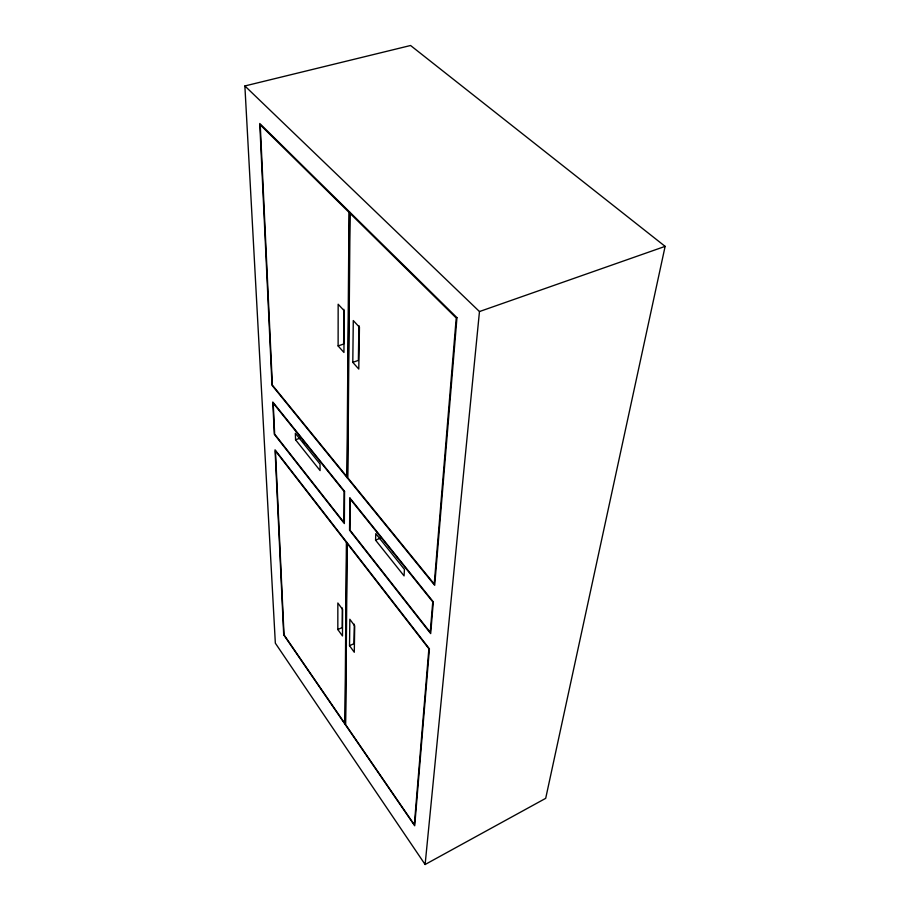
<?xml version="1.0" encoding="UTF-8"?>
<svg xmlns="http://www.w3.org/2000/svg" width="910" height="910" viewBox="0 0 910 910"><rect width="100%" height="100%" fill="white"/><g stroke="black" fill="none" stroke-linecap="round" stroke-linejoin="round"><path stroke-width="1.36" d="M337.826 629.538L337.849 603L342.615 609.461L342.478 635.965L337.826 629.538L342.251 627.559L342.342 608.005M338.122 345.936L338.156 304.236L344.162 310.708L343.946 352.454L338.122 345.936L343.65 344.025L343.821 309.298M345.299 724.599L346.812 542.349M347.347 477.921L349.565 211.928M349.531 645.702L349.838 619.255L354.707 625.853L354.286 652.265L349.531 645.702L353.99 643.677L354.297 624.18M352.796 362.362L353.285 320.559L359.45 327.225L358.779 369.05L352.796 362.362L358.369 360.383L358.915 325.587M375.568 540.165L375.784 533.635L404.438 569.41L404.074 575.893L375.568 540.165L380.63 538.026M425.118 864.5L479.468 311.55L244.87 85.961L410.569 45.5L665.13 246.371L545.693 798.343L425.118 864.5L275.343 643.177L244.87 85.961M295.557 439.803L295.352 433.262L320.013 464.032L320.092 470.584L295.557 439.803L300.391 438.006M479.468 311.55L665.13 246.371M303.03 441.293L304.782 443.477M344.116 491.434L343.935 522.42L274.661 434.15L273.216 403.119L344.116 491.434M344.56 491.354L344.355 523.557L274.32 434.275L272.807 402.015L344.56 491.354M346.391 542.383L344.947 723.655L284.022 634.873L275.446 450.894L346.391 542.383M349.019 212.326L346.915 476.726L272.374 385.135L260.249 124.852L349.019 212.326M347.233 543.475L345.663 724.701L414.334 824.767L428.883 648.762L347.233 543.475M350.088 213.395L347.802 477.83L434.229 584.049L456.228 317.988L350.088 213.395M349.884 497.975L349.542 530.166L430.68 633.599L433.319 601.863L349.884 497.975M350.316 499.146L349.975 530.12L430.237 632.382L432.762 601.851L350.316 499.146M429.418 648.83L414.71 825.768L283.715 634.839L275.048 449.836L429.418 648.83M456.957 317.67L434.696 585.323L272.022 385.294L259.76 123.498L456.957 317.67"/></g></svg>
